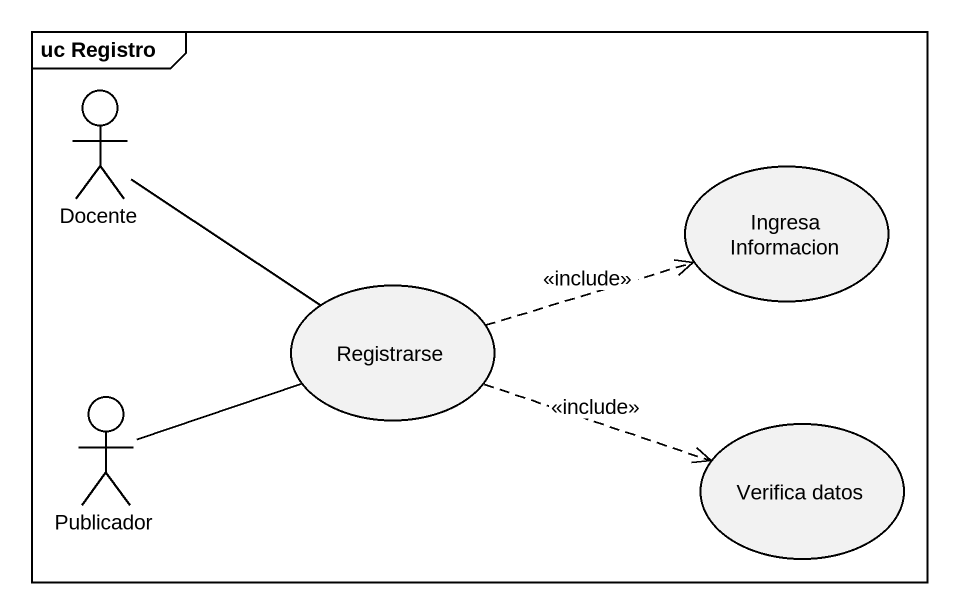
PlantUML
@startuml
mainframe uc Registro
actor Docente
usecase "Ingresa Informacion" as Ingresa_Informacion
usecase Registrarse
actor Publicador
usecase "Verifica datos" as Verifica_datos
Docente -- Registrarse
Registrarse .right.> Ingresa_Informacion : <<include>>
Registrarse .right.> Verifica_datos : <<include>>
Publicador -right- Registrarse
@enduml
